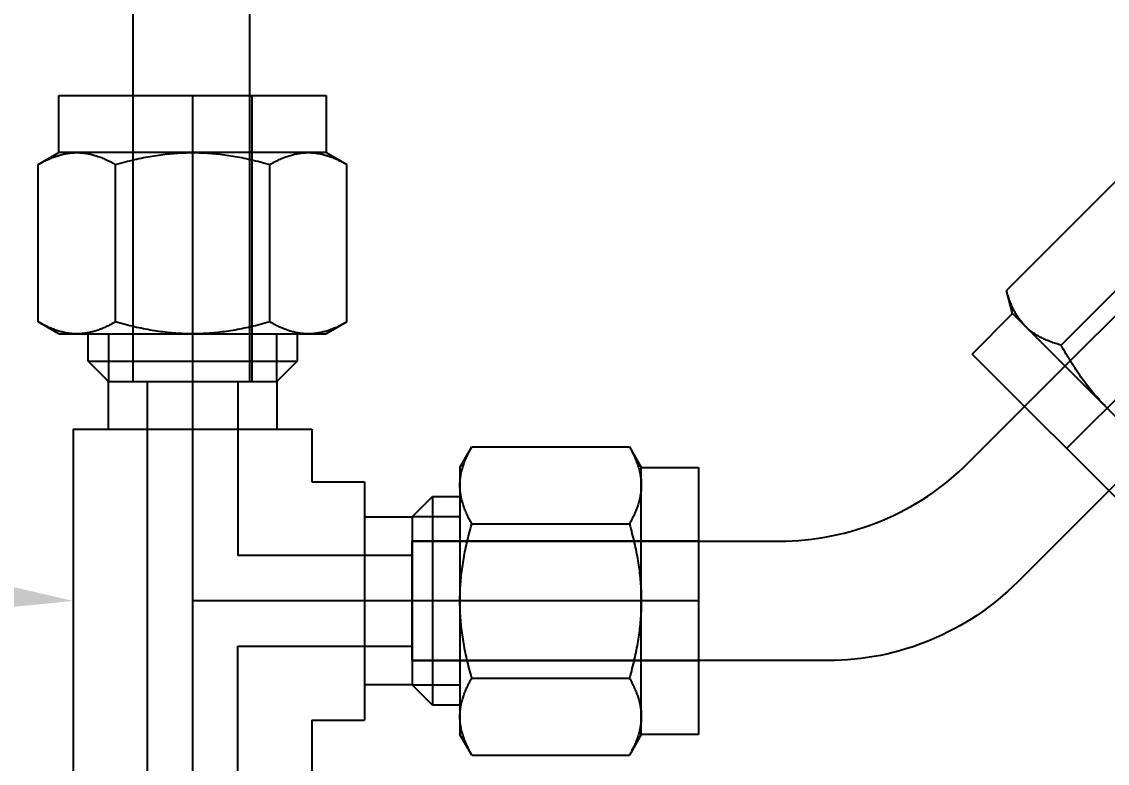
# Model space of a CAD drawing. Header units: inches. Extents: x 5.3 to 31.2, y 3.7 to 34.9.
# Drawn here: x 20.203 to 22.478, y 28.091 to 29.646 of the extents above; entities that cross this region are included whole.
import ezdxf
from ezdxf import colors
from ezdxf.entities.mleader import LeaderData, LeaderLine
from ezdxf.math import Vec2, Vec3

# ---------------------------------------------------------------- set-up
doc = ezdxf.new("R2010")
doc.units = ezdxf.units.IN
doc.header["$MEASUREMENT"] = 0
doc.linetypes.add('CENTER2', pattern=[28.575, 19.05, -3.175, 3.175, -3.175])
doc.linetypes.add('HIDDEN2', pattern=[4.7625, 3.175, -1.5875])
for name, color, linetype in [('.25 tubes', 170, 'Continuous'), ('NOTES', 1, 'Continuous'), ('Swagelok', 7, 'Continuous'), ('TRDETAIL2', 7, 'Continuous'), ('TRDETAIL3', 7, 'Continuous'), ('TRMODEL1', 7, 'Continuous'), ('TRMODEL3', 7, 'Continuous')]:
    doc.layers.add(name, color=color, linetype=linetype)

# ---------------------------------------------------------------- blocks, each defined once
blk = doc.blocks.new('SS-400-3')
at = {"layer": 'TRDETAIL2', "color": 6, "linetype": 'HIDDEN2'}
for p, q in [((-1.06, 0.125), (-0.46, 0.125)), ((-0.46, 0.125), (-0.46, -0.125)), ((-0.46, 0.095), (0.46, 0.095)), ((-0.46, -0.095), (-0.095, -0.095)), ((-0.095, -0.46), (-0.095, -0.095)), ((0.095, -0.095), (0.095, -0.46)), ((0.46, -0.095), (0.095, -0.095)), ((-0.46, -0.125), (-1.06, -0.125)), ((-0.125, -1.06), (-0.125, -0.46)), ((-0.125, -0.46), (0.125, -0.46)), ((0.125, -0.46), (0.125, -1.06))]:
    blk.add_line(p, q, dxfattribs=at)
at = {"layer": 'TRDETAIL3', "color": 4, "linetype": 'CENTER2'}
for p, q in [((-1.06, 0), (1.06, 0)), ((0, -1.06), (0, 0))]:
    blk.add_line(p, q, dxfattribs=at)
at = {"layer": 'TRMODEL1', "color": 7, "linetype": 'Continuous'}
for p, q in [((-0.915, 0.3233), (-0.94, 0.28)), ((-0.9164, 0.3208), (-0.9179, 0.3182)), ((-0.915, 0.3233), (-0.9164, 0.3208)), ((-0.585, 0.3233), (-0.915, 0.3233)), ((-0.5836, 0.3208), (-0.585, 0.3233)), ((-0.56, 0.28), (-0.585, 0.3233)), ((-0.5821, 0.3182), (-0.5836, 0.3208)), ((-0.9284, 0.2964), (-0.9294, 0.2941)), ((-0.9274, 0.2987), (-0.9284, 0.2964)), ((-0.9264, 0.3011), (-0.9274, 0.2987)), ((-0.9253, 0.3035), (-0.9264, 0.3011)), ((-0.9242, 0.3059), (-0.9253, 0.3035)), ((-0.923, 0.3083), (-0.9242, 0.3059)), ((-0.9218, 0.3108), (-0.923, 0.3083)), ((-0.9205, 0.3132), (-0.9218, 0.3108)), ((-0.9192, 0.3157), (-0.9205, 0.3132)), ((-0.9179, 0.3182), (-0.9192, 0.3157)), ((-0.5808, 0.3157), (-0.5821, 0.3182)), ((-0.5795, 0.3132), (-0.5808, 0.3157)), ((-0.5782, 0.3108), (-0.5795, 0.3132)), ((-0.577, 0.3083), (-0.5782, 0.3108)), ((-0.5758, 0.3059), (-0.577, 0.3083)), ((-0.5747, 0.3035), (-0.5758, 0.3059)), ((-0.5736, 0.3011), (-0.5747, 0.3035)), ((-0.5726, 0.2987), (-0.5736, 0.3011)), ((-0.5716, 0.2964), (-0.5726, 0.2987)), ((-0.5706, 0.2941), (-0.5716, 0.2964)), ((-1.06, 0.28), (-1.06, -0.28)), ((-0.94, 0.28), (-1.06, 0.28)), ((-0.94, 0.2425), (-0.94, 0.28)), ((-0.9361, 0.2735), (-0.9366, 0.2713)), ((-0.9355, 0.2758), (-0.9361, 0.2735)), ((-0.9349, 0.278), (-0.9355, 0.2758)), ((-0.9342, 0.2803), (-0.9349, 0.278)), ((-0.9335, 0.2826), (-0.9342, 0.2803)), ((-0.9328, 0.2848), (-0.9335, 0.2826)), ((-0.932, 0.2871), (-0.9328, 0.2848)), ((-0.9312, 0.2894), (-0.932, 0.2871)), ((-0.9303, 0.2917), (-0.9312, 0.2894)), ((-0.9294, 0.2941), (-0.9303, 0.2917)), ((-0.5697, 0.2917), (-0.5706, 0.2941)), ((-0.5688, 0.2894), (-0.5697, 0.2917)), ((-0.568, 0.2871), (-0.5688, 0.2894)), ((-0.5672, 0.2848), (-0.568, 0.2871)), ((-0.5665, 0.2826), (-0.5672, 0.2848)), ((-0.5658, 0.2803), (-0.5665, 0.2826)), ((-0.5651, 0.278), (-0.5658, 0.2803)), ((-0.5645, 0.2758), (-0.5651, 0.278)), ((-0.5639, 0.2735), (-0.5645, 0.2758)), ((-0.5634, 0.2713), (-0.5639, 0.2735)), ((-0.56, 0.28), (-0.56, 0.2425)), ((-0.9397, 0.2514), (-0.9398, 0.2491)), ((-0.9395, 0.2536), (-0.9397, 0.2514)), ((-0.9393, 0.2558), (-0.9395, 0.2536)), ((-0.939, 0.258), (-0.9393, 0.2558)), ((-0.9387, 0.2602), (-0.939, 0.258)), ((-0.9384, 0.2624), (-0.9387, 0.2602)), ((-0.938, 0.2646), (-0.9384, 0.2624)), ((-0.9376, 0.2669), (-0.938, 0.2646)), ((-0.9371, 0.2691), (-0.9376, 0.2669)), ((-0.9366, 0.2713), (-0.9371, 0.2691)), ((-0.5629, 0.2691), (-0.5634, 0.2713)), ((-0.5624, 0.2669), (-0.5629, 0.2691)), ((-0.562, 0.2646), (-0.5624, 0.2669)), ((-0.5616, 0.2624), (-0.562, 0.2646)), ((-0.5613, 0.2602), (-0.5616, 0.2624)), ((-0.561, 0.258), (-0.5613, 0.2602)), ((-0.5607, 0.2558), (-0.561, 0.258)), ((-0.5605, 0.2536), (-0.5607, 0.2558)), ((-0.5603, 0.2514), (-0.5605, 0.2536)), ((-0.5602, 0.2491), (-0.5603, 0.2514)), ((-0.9399, 0.2469), (-0.94, 0.2447)), ((-0.94, 0.2447), (-0.94, 0.2425)), ((-0.94, 0.2425), (-0.94, 0.2403)), ((-0.94, 0), (-0.94, 0.2425)), ((-0.94, 0.2403), (-0.9399, 0.238)), ((-0.9398, 0.2491), (-0.9399, 0.2469)), ((-0.9399, 0.238), (-0.9398, 0.2358)), ((-0.9398, 0.2358), (-0.9397, 0.2336)), ((-0.9397, 0.2336), (-0.9395, 0.2314)), ((-0.9395, 0.2314), (-0.9393, 0.2292)), ((-0.9393, 0.2292), (-0.939, 0.227)), ((-0.561, 0.227), (-0.5607, 0.2292)), ((-0.5607, 0.2292), (-0.5605, 0.2314)), ((-0.5605, 0.2314), (-0.5603, 0.2336)), ((-0.5603, 0.2336), (-0.5602, 0.2358)), ((-0.5601, 0.2469), (-0.5602, 0.2491)), ((-0.5602, 0.2358), (-0.5601, 0.238)), ((-0.56, 0.2447), (-0.5601, 0.2469)), ((-0.5601, 0.238), (-0.56, 0.2403)), ((-0.56, 0.2425), (-0.56, 0.2447)), ((-0.56, 0.2403), (-0.56, 0.2425)), ((-0.56, 0.2425), (-0.56, 0)), ((-0.36, 0.25), (0.36, 0.25)), ((-0.36, 0.25), (-0.36, -0.25)), ((-0.939, 0.227), (-0.9387, 0.2248)), ((-0.9387, 0.2248), (-0.9384, 0.2226)), ((-0.9384, 0.2226), (-0.938, 0.2203)), ((-0.938, 0.2203), (-0.9376, 0.2181)), ((-0.9376, 0.2181), (-0.9371, 0.2159)), ((-0.9371, 0.2159), (-0.9366, 0.2137)), ((-0.9366, 0.2137), (-0.9361, 0.2114)), ((-0.9361, 0.2114), (-0.9355, 0.2092)), ((-0.9355, 0.2092), (-0.9349, 0.2069)), ((-0.9349, 0.2069), (-0.9342, 0.2047)), ((-0.5658, 0.2047), (-0.5651, 0.2069)), ((-0.5651, 0.2069), (-0.5645, 0.2092)), ((-0.5645, 0.2092), (-0.5639, 0.2114)), ((-0.5639, 0.2114), (-0.5634, 0.2137)), ((-0.5634, 0.2137), (-0.5629, 0.2159)), ((-0.5629, 0.2159), (-0.5624, 0.2181)), ((-0.5624, 0.2181), (-0.562, 0.2203)), ((-0.562, 0.2203), (-0.5616, 0.2226)), ((-0.5616, 0.2226), (-0.5613, 0.2248)), ((-0.5613, 0.2248), (-0.561, 0.227)), ((-0.5025, 0.2188), (-0.56, 0.2188)), ((-0.5025, 0.2188), (-0.5025, -0.2188)), ((-0.46, 0.1762), (-0.5025, 0.2188)), ((-0.9342, 0.2047), (-0.9335, 0.2024)), ((-0.9335, 0.2024), (-0.9328, 0.2001)), ((-0.9328, 0.2001), (-0.932, 0.1979)), ((-0.932, 0.1979), (-0.9312, 0.1956)), ((-0.9312, 0.1956), (-0.9303, 0.1932)), ((-0.9303, 0.1932), (-0.9294, 0.1909)), ((-0.9294, 0.1909), (-0.9284, 0.1886)), ((-0.9284, 0.1886), (-0.9274, 0.1862)), ((-0.9274, 0.1862), (-0.9264, 0.1839)), ((-0.9264, 0.1839), (-0.9253, 0.1815)), ((-0.5747, 0.1815), (-0.5736, 0.1839)), ((-0.5736, 0.1839), (-0.5726, 0.1862)), ((-0.5726, 0.1862), (-0.5716, 0.1886)), ((-0.5716, 0.1886), (-0.5706, 0.1909)), ((-0.5706, 0.1909), (-0.5697, 0.1932)), ((-0.5697, 0.1932), (-0.5688, 0.1956)), ((-0.5688, 0.1956), (-0.568, 0.1979)), ((-0.568, 0.1979), (-0.5672, 0.2001)), ((-0.5672, 0.2001), (-0.5665, 0.2024)), ((-0.5665, 0.2024), (-0.5658, 0.2047)), ((-0.9253, 0.1815), (-0.9242, 0.1791)), ((-0.9242, 0.1791), (-0.923, 0.1766)), ((-0.923, 0.1766), (-0.9218, 0.1742)), ((-0.9218, 0.1742), (-0.9205, 0.1717)), ((-0.9205, 0.1717), (-0.9192, 0.1693)), ((-0.9192, 0.1693), (-0.9179, 0.1667)), ((-0.9179, 0.1667), (-0.9164, 0.1642)), ((-0.9164, 0.1642), (-0.915, 0.1617)), ((-0.915, 0.1617), (-0.9164, 0.1565)), ((-0.585, 0.1617), (-0.915, 0.1617)), ((-0.585, 0.1617), (-0.5836, 0.1642)), ((-0.5836, 0.1565), (-0.585, 0.1617)), ((-0.5836, 0.1642), (-0.5821, 0.1667)), ((-0.5821, 0.1667), (-0.5808, 0.1693)), ((-0.5808, 0.1693), (-0.5795, 0.1717)), ((-0.5795, 0.1717), (-0.5782, 0.1742)), ((-0.5782, 0.1742), (-0.577, 0.1766)), ((-0.577, 0.1766), (-0.5758, 0.1791)), ((-0.5758, 0.1791), (-0.5747, 0.1815)), ((-0.46, 0.1762), (-0.46, -0.1762)), ((-0.36, 0.1762), (-0.46, 0.1762)), ((-0.9218, 0.1366), (-0.923, 0.1317)), ((-0.9205, 0.1415), (-0.9218, 0.1366)), ((-0.9192, 0.1465), (-0.9205, 0.1415)), ((-0.9179, 0.1515), (-0.9192, 0.1465)), ((-0.9164, 0.1565), (-0.9179, 0.1515)), ((-0.5821, 0.1515), (-0.5836, 0.1565)), ((-0.5808, 0.1465), (-0.5821, 0.1515)), ((-0.5795, 0.1415), (-0.5808, 0.1465)), ((-0.5782, 0.1366), (-0.5795, 0.1415)), ((-0.577, 0.1317), (-0.5782, 0.1366)), ((-0.9264, 0.1173), (-0.9274, 0.1125)), ((-0.9253, 0.122), (-0.9264, 0.1173)), ((-0.9242, 0.1268), (-0.9253, 0.122)), ((-0.923, 0.1317), (-0.9242, 0.1268)), ((-0.5758, 0.1268), (-0.577, 0.1317)), ((-0.5747, 0.122), (-0.5758, 0.1268)), ((-0.5736, 0.1173), (-0.5747, 0.122)), ((-0.5726, 0.1125), (-0.5736, 0.1173)), ((-0.9312, 0.0939), (-0.932, 0.0893)), ((-0.9303, 0.0985), (-0.9312, 0.0939)), ((-0.9294, 0.1031), (-0.9303, 0.0985)), ((-0.9284, 0.1078), (-0.9294, 0.1031)), ((-0.9274, 0.1125), (-0.9284, 0.1078)), ((-0.5716, 0.1078), (-0.5726, 0.1125)), ((-0.5706, 0.1031), (-0.5716, 0.1078)), ((-0.5697, 0.0985), (-0.5706, 0.1031)), ((-0.5688, 0.0939), (-0.5697, 0.0985)), ((-0.568, 0.0893), (-0.5688, 0.0939)), ((-0.9349, 0.0711), (-0.9355, 0.0666)), ((-0.9342, 0.0756), (-0.9349, 0.0711)), ((-0.9335, 0.0801), (-0.9342, 0.0756)), ((-0.9328, 0.0847), (-0.9335, 0.0801)), ((-0.932, 0.0893), (-0.9328, 0.0847)), ((-0.5672, 0.0847), (-0.568, 0.0893)), ((-0.5665, 0.0801), (-0.5672, 0.0847)), ((-0.5658, 0.0756), (-0.5665, 0.0801)), ((-0.5651, 0.0711), (-0.5658, 0.0756)), ((-0.5645, 0.0666), (-0.5651, 0.0711)), ((-0.9376, 0.0487), (-0.938, 0.0443)), ((-0.9371, 0.0532), (-0.9376, 0.0487)), ((-0.9366, 0.0576), (-0.9371, 0.0532)), ((-0.9361, 0.0621), (-0.9366, 0.0576)), ((-0.9355, 0.0666), (-0.9361, 0.0621)), ((-0.5639, 0.0621), (-0.5645, 0.0666)), ((-0.5634, 0.0576), (-0.5639, 0.0621)), ((-0.5629, 0.0532), (-0.5634, 0.0576)), ((-0.5624, 0.0487), (-0.5629, 0.0532)), ((-0.562, 0.0443), (-0.5624, 0.0487)), ((-0.9393, 0.0266), (-0.9395, 0.0222)), ((-0.939, 0.031), (-0.9393, 0.0266)), ((-0.9387, 0.0354), (-0.939, 0.031)), ((-0.9384, 0.0399), (-0.9387, 0.0354)), ((-0.938, 0.0443), (-0.9384, 0.0399)), ((-0.5616, 0.0399), (-0.562, 0.0443)), ((-0.5613, 0.0354), (-0.5616, 0.0399)), ((-0.561, 0.031), (-0.5613, 0.0354)), ((-0.5607, 0.0266), (-0.561, 0.031)), ((-0.5605, 0.0222), (-0.5607, 0.0266)), ((-0.9399, 0.0089), (-0.94, 0.0044)), ((-0.94, 0.0044), (-0.94, 0)), ((-0.94, 0), (-0.94, -0.0044)), ((-0.9398, 0.0133), (-0.9399, 0.0089)), ((-0.9397, 0.0177), (-0.9398, 0.0133)), ((-0.9395, 0.0222), (-0.9397, 0.0177)), ((-0.5603, 0.0177), (-0.5605, 0.0222)), ((-0.5602, 0.0133), (-0.5603, 0.0177)), ((-0.5601, 0.0089), (-0.5602, 0.0133)), ((-0.56, 0.0044), (-0.5601, 0.0089)), ((-0.56, 0), (-0.56, 0.0044)), ((-0.56, 0), (-0.56, -0.2425)), ((-0.94, -0.2425), (-0.94, 0)), ((-0.94, -0.0044), (-0.9399, -0.0089)), ((-0.9399, -0.0089), (-0.9398, -0.0133)), ((-0.9398, -0.0133), (-0.9397, -0.0177)), ((-0.9397, -0.0177), (-0.9395, -0.0222)), ((-0.9395, -0.0222), (-0.9393, -0.0266)), ((-0.5607, -0.0266), (-0.5605, -0.0222)), ((-0.5605, -0.0222), (-0.5603, -0.0177)), ((-0.5603, -0.0177), (-0.5602, -0.0133)), ((-0.5602, -0.0133), (-0.5601, -0.0089)), ((-0.5601, -0.0089), (-0.56, -0.0044)), ((-0.56, -0.0044), (-0.56, 0)), ((-0.9393, -0.0266), (-0.939, -0.031)), ((-0.939, -0.031), (-0.9387, -0.0354)), ((-0.9387, -0.0354), (-0.9384, -0.0399)), ((-0.9384, -0.0399), (-0.938, -0.0443)), ((-0.938, -0.0443), (-0.9376, -0.0487)), ((-0.5624, -0.0487), (-0.562, -0.0443)), ((-0.562, -0.0443), (-0.5616, -0.0399)), ((-0.5616, -0.0399), (-0.5613, -0.0354)), ((-0.5613, -0.0354), (-0.561, -0.031)), ((-0.561, -0.031), (-0.5607, -0.0266)), ((-0.9376, -0.0487), (-0.9371, -0.0532)), ((-0.9371, -0.0532), (-0.9366, -0.0576)), ((-0.9366, -0.0576), (-0.9361, -0.0621)), ((-0.9361, -0.0621), (-0.9355, -0.0666)), ((-0.9355, -0.0666), (-0.9349, -0.0711)), ((-0.5651, -0.0711), (-0.5645, -0.0666)), ((-0.5645, -0.0666), (-0.5639, -0.0621)), ((-0.5639, -0.0621), (-0.5634, -0.0576)), ((-0.5634, -0.0576), (-0.5629, -0.0532)), ((-0.5629, -0.0532), (-0.5624, -0.0487)), ((-0.9349, -0.0711), (-0.9342, -0.0756)), ((-0.9342, -0.0756), (-0.9335, -0.0801)), ((-0.9335, -0.0801), (-0.9328, -0.0847)), ((-0.9328, -0.0847), (-0.932, -0.0893)), ((-0.932, -0.0893), (-0.9312, -0.0939)), ((-0.5688, -0.0939), (-0.568, -0.0893)), ((-0.568, -0.0893), (-0.5672, -0.0847)), ((-0.5672, -0.0847), (-0.5665, -0.0801)), ((-0.5665, -0.0801), (-0.5658, -0.0756)), ((-0.5658, -0.0756), (-0.5651, -0.0711)), ((-0.9312, -0.0939), (-0.9303, -0.0985)), ((-0.9303, -0.0985), (-0.9294, -0.1031)), ((-0.9294, -0.1031), (-0.9284, -0.1078)), ((-0.9284, -0.1078), (-0.9274, -0.1125)), ((-0.9274, -0.1125), (-0.9264, -0.1173)), ((-0.5736, -0.1173), (-0.5726, -0.1125)), ((-0.5726, -0.1125), (-0.5716, -0.1078)), ((-0.5716, -0.1078), (-0.5706, -0.1031)), ((-0.5706, -0.1031), (-0.5697, -0.0985)), ((-0.5697, -0.0985), (-0.5688, -0.0939)), ((-0.9264, -0.1173), (-0.9253, -0.122)), ((-0.9253, -0.122), (-0.9242, -0.1268)), ((-0.9242, -0.1268), (-0.923, -0.1317)), ((-0.923, -0.1317), (-0.9218, -0.1366)), ((-0.5782, -0.1366), (-0.577, -0.1317)), ((-0.577, -0.1317), (-0.5758, -0.1268)), ((-0.5758, -0.1268), (-0.5747, -0.122)), ((-0.5747, -0.122), (-0.5736, -0.1173)), ((-0.9218, -0.1366), (-0.9205, -0.1415)), ((-0.9205, -0.1415), (-0.9192, -0.1465)), ((-0.9192, -0.1465), (-0.9179, -0.1515)), ((-0.9179, -0.1515), (-0.9164, -0.1565)), ((-0.9164, -0.1565), (-0.915, -0.1617)), ((-0.585, -0.1617), (-0.5836, -0.1565)), ((-0.5836, -0.1565), (-0.5821, -0.1515)), ((-0.5821, -0.1515), (-0.5808, -0.1465)), ((-0.5808, -0.1465), (-0.5795, -0.1415)), ((-0.5795, -0.1415), (-0.5782, -0.1366)), ((-0.9253, -0.1815), (-0.9264, -0.1839)), ((-0.9242, -0.1791), (-0.9253, -0.1815)), ((-0.923, -0.1766), (-0.9242, -0.1791)), ((-0.9218, -0.1742), (-0.923, -0.1766)), ((-0.9205, -0.1717), (-0.9218, -0.1742)), ((-0.9192, -0.1693), (-0.9205, -0.1717)), ((-0.9179, -0.1667), (-0.9192, -0.1693)), ((-0.9164, -0.1642), (-0.9179, -0.1667)), ((-0.915, -0.1617), (-0.9164, -0.1642)), ((-0.585, -0.1617), (-0.915, -0.1617)), ((-0.5836, -0.1642), (-0.585, -0.1617)), ((-0.5821, -0.1667), (-0.5836, -0.1642)), ((-0.5808, -0.1693), (-0.5821, -0.1667)), ((-0.5795, -0.1717), (-0.5808, -0.1693)), ((-0.5782, -0.1742), (-0.5795, -0.1717)), ((-0.577, -0.1766), (-0.5782, -0.1742)), ((-0.5758, -0.1791), (-0.577, -0.1766)), ((-0.5747, -0.1815), (-0.5758, -0.1791)), ((-0.5736, -0.1839), (-0.5747, -0.1815)), ((-0.5025, -0.2188), (-0.46, -0.1762)), ((-0.46, -0.1762), (-0.36, -0.1762)), ((-0.9342, -0.2047), (-0.9349, -0.2069)), ((-0.9335, -0.2024), (-0.9342, -0.2047)), ((-0.9328, -0.2001), (-0.9335, -0.2024)), ((-0.932, -0.1979), (-0.9328, -0.2001)), ((-0.9312, -0.1956), (-0.932, -0.1979)), ((-0.9303, -0.1932), (-0.9312, -0.1956)), ((-0.9294, -0.1909), (-0.9303, -0.1932)), ((-0.9284, -0.1886), (-0.9294, -0.1909)), ((-0.9274, -0.1862), (-0.9284, -0.1886)), ((-0.9264, -0.1839), (-0.9274, -0.1862)), ((-0.5726, -0.1862), (-0.5736, -0.1839)), ((-0.5716, -0.1886), (-0.5726, -0.1862)), ((-0.5706, -0.1909), (-0.5716, -0.1886)), ((-0.5697, -0.1932), (-0.5706, -0.1909)), ((-0.5688, -0.1956), (-0.5697, -0.1932)), ((-0.568, -0.1979), (-0.5688, -0.1956)), ((-0.5672, -0.2001), (-0.568, -0.1979)), ((-0.5665, -0.2024), (-0.5672, -0.2001)), ((-0.5658, -0.2047), (-0.5665, -0.2024)), ((-0.5651, -0.2069), (-0.5658, -0.2047)), ((-0.939, -0.227), (-0.9393, -0.2292)), ((-0.9387, -0.2248), (-0.939, -0.227)), ((-0.9384, -0.2226), (-0.9387, -0.2248)), ((-0.938, -0.2203), (-0.9384, -0.2226)), ((-0.9376, -0.2181), (-0.938, -0.2203)), ((-0.9371, -0.2159), (-0.9376, -0.2181)), ((-0.9366, -0.2137), (-0.9371, -0.2159)), ((-0.9361, -0.2114), (-0.9366, -0.2137)), ((-0.9355, -0.2092), (-0.9361, -0.2114)), ((-0.9349, -0.2069), (-0.9355, -0.2092)), ((-0.5645, -0.2092), (-0.5651, -0.2069)), ((-0.5639, -0.2114), (-0.5645, -0.2092)), ((-0.5634, -0.2137), (-0.5639, -0.2114)), ((-0.5629, -0.2159), (-0.5634, -0.2137)), ((-0.5624, -0.2181), (-0.5629, -0.2159)), ((-0.562, -0.2203), (-0.5624, -0.2181)), ((-0.5616, -0.2226), (-0.562, -0.2203)), ((-0.5613, -0.2248), (-0.5616, -0.2226)), ((-0.561, -0.227), (-0.5613, -0.2248)), ((-0.5607, -0.2292), (-0.561, -0.227)), ((-0.56, -0.2188), (-0.5025, -0.2188)), ((-0.9399, -0.238), (-0.94, -0.2403)), ((-0.94, -0.2403), (-0.94, -0.2425)), ((-0.94, -0.2425), (-0.94, -0.2447)), ((-0.94, -0.28), (-0.94, -0.2425)), ((-0.94, -0.2447), (-0.9399, -0.2469)), ((-0.9398, -0.2358), (-0.9399, -0.238)), ((-0.9399, -0.2469), (-0.9398, -0.2491)), ((-0.9397, -0.2336), (-0.9398, -0.2358)), ((-0.9398, -0.2491), (-0.9397, -0.2514)), ((-0.9395, -0.2314), (-0.9397, -0.2336)), ((-0.9393, -0.2292), (-0.9395, -0.2314)), ((-0.5605, -0.2314), (-0.5607, -0.2292)), ((-0.5603, -0.2336), (-0.5605, -0.2314)), ((-0.5602, -0.2358), (-0.5603, -0.2336)), ((-0.5603, -0.2514), (-0.5602, -0.2491)), ((-0.5601, -0.238), (-0.5602, -0.2358)), ((-0.5602, -0.2491), (-0.5601, -0.2469)), ((-0.56, -0.2403), (-0.5601, -0.238)), ((-0.5601, -0.2469), (-0.56, -0.2447)), ((-0.56, -0.2425), (-0.56, -0.2403)), ((-0.56, -0.2447), (-0.56, -0.2425)), ((-0.56, -0.2425), (-0.56, -0.28)), ((-0.36, -0.25), (-0.25, -0.25)), ((-0.25, -0.25), (-0.25, -0.36)), ((0.25, -0.25), (0.25, -0.36)), ((0.25, -0.25), (0.36, -0.25)), ((-0.9397, -0.2514), (-0.9395, -0.2536)), ((-0.9395, -0.2536), (-0.9393, -0.2558)), ((-0.9393, -0.2558), (-0.939, -0.258)), ((-0.939, -0.258), (-0.9387, -0.2602)), ((-0.9387, -0.2602), (-0.9384, -0.2624)), ((-0.9384, -0.2624), (-0.938, -0.2646)), ((-0.938, -0.2646), (-0.9376, -0.2669)), ((-0.9376, -0.2669), (-0.9371, -0.2691)), ((-0.9371, -0.2691), (-0.9366, -0.2713)), ((-0.9366, -0.2713), (-0.9361, -0.2735)), ((-0.5639, -0.2735), (-0.5634, -0.2713)), ((-0.5634, -0.2713), (-0.5629, -0.2691)), ((-0.5629, -0.2691), (-0.5624, -0.2669)), ((-0.5624, -0.2669), (-0.562, -0.2646)), ((-0.562, -0.2646), (-0.5616, -0.2624)), ((-0.5616, -0.2624), (-0.5613, -0.2602)), ((-0.5613, -0.2602), (-0.561, -0.258)), ((-0.561, -0.258), (-0.5607, -0.2558)), ((-0.5607, -0.2558), (-0.5605, -0.2536)), ((-0.5605, -0.2536), (-0.5603, -0.2514)), ((-1.06, -0.28), (-0.94, -0.28)), ((-0.94, -0.28), (-0.915, -0.3233)), ((-0.9361, -0.2735), (-0.9355, -0.2758)), ((-0.9355, -0.2758), (-0.9349, -0.278)), ((-0.9349, -0.278), (-0.9342, -0.2803)), ((-0.9342, -0.2803), (-0.9335, -0.2826)), ((-0.9335, -0.2826), (-0.9328, -0.2848)), ((-0.9328, -0.2848), (-0.932, -0.2871)), ((-0.932, -0.2871), (-0.9312, -0.2894)), ((-0.9312, -0.2894), (-0.9303, -0.2917)), ((-0.9303, -0.2917), (-0.9294, -0.2941)), ((-0.9294, -0.2941), (-0.9284, -0.2964)), ((-0.585, -0.3233), (-0.56, -0.28)), ((-0.5716, -0.2964), (-0.5706, -0.2941)), ((-0.5706, -0.2941), (-0.5697, -0.2917)), ((-0.5697, -0.2917), (-0.5688, -0.2894)), ((-0.5688, -0.2894), (-0.568, -0.2871)), ((-0.568, -0.2871), (-0.5672, -0.2848)), ((-0.5672, -0.2848), (-0.5665, -0.2826)), ((-0.5665, -0.2826), (-0.5658, -0.2803)), ((-0.5658, -0.2803), (-0.5651, -0.278)), ((-0.5651, -0.278), (-0.5645, -0.2758)), ((-0.5645, -0.2758), (-0.5639, -0.2735)), ((-0.9284, -0.2964), (-0.9274, -0.2987)), ((-0.9274, -0.2987), (-0.9264, -0.3011)), ((-0.9264, -0.3011), (-0.9253, -0.3035)), ((-0.9253, -0.3035), (-0.9242, -0.3059)), ((-0.9242, -0.3059), (-0.923, -0.3083)), ((-0.923, -0.3083), (-0.9218, -0.3108)), ((-0.9218, -0.3108), (-0.9205, -0.3132)), ((-0.9205, -0.3132), (-0.9192, -0.3157)), ((-0.9192, -0.3157), (-0.9179, -0.3182)), ((-0.9179, -0.3182), (-0.9164, -0.3208)), ((-0.5836, -0.3208), (-0.5821, -0.3182)), ((-0.5821, -0.3182), (-0.5808, -0.3157)), ((-0.5808, -0.3157), (-0.5795, -0.3132)), ((-0.5795, -0.3132), (-0.5782, -0.3108)), ((-0.5782, -0.3108), (-0.577, -0.3083)), ((-0.577, -0.3083), (-0.5758, -0.3059)), ((-0.5758, -0.3059), (-0.5747, -0.3035)), ((-0.5747, -0.3035), (-0.5736, -0.3011)), ((-0.5736, -0.3011), (-0.5726, -0.2987)), ((-0.5726, -0.2987), (-0.5716, -0.2964)), ((-0.9164, -0.3208), (-0.915, -0.3233)), ((-0.585, -0.3233), (-0.915, -0.3233)), ((-0.585, -0.3233), (-0.5836, -0.3208)), ((-0.25, -0.36), (0.25, -0.36)), ((-0.1762, -0.36), (-0.1762, -0.46)), ((0.1762, -0.46), (0.1762, -0.36)), ((-0.1762, -0.46), (-0.2188, -0.5025)), ((-0.1762, -0.46), (0.1762, -0.46)), ((0.2188, -0.5025), (0.1762, -0.46)), ((-0.2188, -0.5025), (0.2188, -0.5025)), ((-0.2188, -0.5025), (-0.2188, -0.56)), ((0.2188, -0.56), (0.2188, -0.5025)), ((-0.28, -0.56), (-0.3233, -0.585)), ((-0.2871, -0.568), (-0.2894, -0.5688)), ((-0.2848, -0.5672), (-0.2871, -0.568)), ((-0.2826, -0.5665), (-0.2848, -0.5672)), ((-0.2803, -0.5658), (-0.2826, -0.5665)), ((-0.278, -0.5651), (-0.2803, -0.5658)), ((-0.28, -0.56), (-0.2425, -0.56)), ((-0.2758, -0.5645), (-0.278, -0.5651)), ((-0.2735, -0.5639), (-0.2758, -0.5645)), ((-0.2713, -0.5634), (-0.2735, -0.5639)), ((-0.2691, -0.5629), (-0.2713, -0.5634)), ((-0.2669, -0.5624), (-0.2691, -0.5629)), ((-0.2646, -0.562), (-0.2669, -0.5624)), ((-0.2624, -0.5616), (-0.2646, -0.562)), ((-0.2602, -0.5613), (-0.2624, -0.5616)), ((-0.258, -0.561), (-0.2602, -0.5613)), ((-0.2558, -0.5607), (-0.258, -0.561)), ((-0.2536, -0.5605), (-0.2558, -0.5607)), ((-0.2514, -0.5603), (-0.2536, -0.5605)), ((-0.2491, -0.5602), (-0.2514, -0.5603)), ((-0.2469, -0.5601), (-0.2491, -0.5602)), ((-0.2447, -0.56), (-0.2469, -0.5601)), ((-0.2425, -0.56), (-0.2447, -0.56)), ((-0.2403, -0.56), (-0.2425, -0.56)), ((-0.2425, -0.56), (0, -0.56)), ((-0.238, -0.5601), (-0.2403, -0.56)), ((-0.2358, -0.5602), (-0.238, -0.5601)), ((-0.2336, -0.5603), (-0.2358, -0.5602)), ((-0.2314, -0.5605), (-0.2336, -0.5603)), ((-0.2292, -0.5607), (-0.2314, -0.5605)), ((-0.227, -0.561), (-0.2292, -0.5607)), ((-0.2248, -0.5613), (-0.227, -0.561)), ((-0.2226, -0.5616), (-0.2248, -0.5613)), ((-0.2203, -0.562), (-0.2226, -0.5616)), ((-0.2181, -0.5624), (-0.2203, -0.562)), ((-0.2159, -0.5629), (-0.2181, -0.5624)), ((-0.2137, -0.5634), (-0.2159, -0.5629)), ((-0.2114, -0.5639), (-0.2137, -0.5634)), ((-0.2092, -0.5645), (-0.2114, -0.5639)), ((-0.2069, -0.5651), (-0.2092, -0.5645)), ((-0.2047, -0.5658), (-0.2069, -0.5651)), ((-0.2024, -0.5665), (-0.2047, -0.5658)), ((-0.2001, -0.5672), (-0.2024, -0.5665)), ((-0.1979, -0.568), (-0.2001, -0.5672)), ((-0.1956, -0.5688), (-0.1979, -0.568)), ((-0.0893, -0.568), (-0.0939, -0.5688)), ((-0.0847, -0.5672), (-0.0893, -0.568)), ((-0.0801, -0.5665), (-0.0847, -0.5672)), ((-0.0756, -0.5658), (-0.0801, -0.5665)), ((-0.0711, -0.5651), (-0.0756, -0.5658)), ((-0.0666, -0.5645), (-0.0711, -0.5651)), ((-0.0621, -0.5639), (-0.0666, -0.5645)), ((-0.0576, -0.5634), (-0.0621, -0.5639)), ((-0.0532, -0.5629), (-0.0576, -0.5634)), ((-0.0487, -0.5624), (-0.0532, -0.5629)), ((-0.0443, -0.562), (-0.0487, -0.5624)), ((-0.0399, -0.5616), (-0.0443, -0.562)), ((-0.0354, -0.5613), (-0.0399, -0.5616)), ((-0.031, -0.561), (-0.0354, -0.5613)), ((-0.0266, -0.5607), (-0.031, -0.561)), ((-0.0222, -0.5605), (-0.0266, -0.5607)), ((-0.0177, -0.5603), (-0.0222, -0.5605)), ((-0.0133, -0.5602), (-0.0177, -0.5603)), ((-0.0089, -0.5601), (-0.0133, -0.5602)), ((-0.0044, -0.56), (-0.0089, -0.5601)), ((0, -0.56), (-0.0044, -0.56)), ((0, -0.56), (0.2425, -0.56)), ((0.0044, -0.56), (0, -0.56)), ((0.0089, -0.5601), (0.0044, -0.56)), ((0.0133, -0.5602), (0.0089, -0.5601)), ((0.0177, -0.5603), (0.0133, -0.5602)), ((0.0222, -0.5605), (0.0177, -0.5603)), ((0.0266, -0.5607), (0.0222, -0.5605)), ((0.031, -0.561), (0.0266, -0.5607)), ((0.0354, -0.5613), (0.031, -0.561)), ((0.0399, -0.5616), (0.0354, -0.5613)), ((0.0443, -0.562), (0.0399, -0.5616)), ((0.0487, -0.5624), (0.0443, -0.562)), ((0.0532, -0.5629), (0.0487, -0.5624)), ((0.0576, -0.5634), (0.0532, -0.5629)), ((0.0621, -0.5639), (0.0576, -0.5634)), ((0.0666, -0.5645), (0.0621, -0.5639)), ((0.0711, -0.5651), (0.0666, -0.5645)), ((0.0756, -0.5658), (0.0711, -0.5651)), ((0.0801, -0.5665), (0.0756, -0.5658)), ((0.0847, -0.5672), (0.0801, -0.5665)), ((0.0893, -0.568), (0.0847, -0.5672)), ((0.0939, -0.5688), (0.0893, -0.568)), ((0.1979, -0.568), (0.1956, -0.5688)), ((0.2001, -0.5672), (0.1979, -0.568)), ((0.2024, -0.5665), (0.2001, -0.5672)), ((0.2047, -0.5658), (0.2024, -0.5665)), ((0.2069, -0.5651), (0.2047, -0.5658)), ((0.2092, -0.5645), (0.2069, -0.5651)), ((0.2114, -0.5639), (0.2092, -0.5645)), ((0.2137, -0.5634), (0.2114, -0.5639)), ((0.2159, -0.5629), (0.2137, -0.5634)), ((0.2181, -0.5624), (0.2159, -0.5629)), ((0.2203, -0.562), (0.2181, -0.5624)), ((0.2226, -0.5616), (0.2203, -0.562)), ((0.2248, -0.5613), (0.2226, -0.5616)), ((0.227, -0.561), (0.2248, -0.5613)), ((0.2292, -0.5607), (0.227, -0.561)), ((0.2314, -0.5605), (0.2292, -0.5607)), ((0.2336, -0.5603), (0.2314, -0.5605)), ((0.2358, -0.5602), (0.2336, -0.5603)), ((0.238, -0.5601), (0.2358, -0.5602)), ((0.2403, -0.56), (0.238, -0.5601)), ((0.2425, -0.56), (0.2403, -0.56)), ((0.2447, -0.56), (0.2425, -0.56)), ((0.2425, -0.56), (0.28, -0.56)), ((0.2469, -0.5601), (0.2447, -0.56)), ((0.2491, -0.5602), (0.2469, -0.5601)), ((0.2514, -0.5603), (0.2491, -0.5602)), ((0.2536, -0.5605), (0.2514, -0.5603)), ((0.2558, -0.5607), (0.2536, -0.5605)), ((0.258, -0.561), (0.2558, -0.5607)), ((0.2602, -0.5613), (0.258, -0.561)), ((0.2624, -0.5616), (0.2602, -0.5613)), ((0.2646, -0.562), (0.2624, -0.5616)), ((0.2669, -0.5624), (0.2646, -0.562)), ((0.2691, -0.5629), (0.2669, -0.5624)), ((0.2713, -0.5634), (0.2691, -0.5629)), ((0.2735, -0.5639), (0.2713, -0.5634)), ((0.2758, -0.5645), (0.2735, -0.5639)), ((0.278, -0.5651), (0.2758, -0.5645)), ((0.2803, -0.5658), (0.278, -0.5651)), ((0.3233, -0.585), (0.28, -0.56)), ((0.2826, -0.5665), (0.2803, -0.5658)), ((0.2848, -0.5672), (0.2826, -0.5665)), ((0.2871, -0.568), (0.2848, -0.5672)), ((0.2894, -0.5688), (0.2871, -0.568)), ((-0.3208, -0.5836), (-0.3233, -0.585)), ((-0.3233, -0.585), (-0.3233, -0.915)), ((-0.3182, -0.5821), (-0.3208, -0.5836)), ((-0.3157, -0.5808), (-0.3182, -0.5821)), ((-0.3132, -0.5795), (-0.3157, -0.5808)), ((-0.3108, -0.5782), (-0.3132, -0.5795)), ((-0.3083, -0.577), (-0.3108, -0.5782)), ((-0.3059, -0.5758), (-0.3083, -0.577)), ((-0.3035, -0.5747), (-0.3059, -0.5758)), ((-0.3011, -0.5736), (-0.3035, -0.5747)), ((-0.2987, -0.5726), (-0.3011, -0.5736)), ((-0.2964, -0.5716), (-0.2987, -0.5726)), ((-0.2941, -0.5706), (-0.2964, -0.5716)), ((-0.2917, -0.5697), (-0.2941, -0.5706)), ((-0.2894, -0.5688), (-0.2917, -0.5697)), ((-0.1932, -0.5697), (-0.1956, -0.5688)), ((-0.1909, -0.5706), (-0.1932, -0.5697)), ((-0.1886, -0.5716), (-0.1909, -0.5706)), ((-0.1862, -0.5726), (-0.1886, -0.5716)), ((-0.1839, -0.5736), (-0.1862, -0.5726)), ((-0.1815, -0.5747), (-0.1839, -0.5736)), ((-0.1791, -0.5758), (-0.1815, -0.5747)), ((-0.1766, -0.577), (-0.1791, -0.5758)), ((-0.1742, -0.5782), (-0.1766, -0.577)), ((-0.1717, -0.5795), (-0.1742, -0.5782)), ((-0.1693, -0.5808), (-0.1717, -0.5795)), ((-0.1667, -0.5821), (-0.1693, -0.5808)), ((-0.1642, -0.5836), (-0.1667, -0.5821)), ((-0.1617, -0.585), (-0.1642, -0.5836)), ((-0.1565, -0.5836), (-0.1617, -0.585)), ((-0.1617, -0.585), (-0.1617, -0.915)), ((-0.1515, -0.5821), (-0.1565, -0.5836)), ((-0.1465, -0.5808), (-0.1515, -0.5821)), ((-0.1415, -0.5795), (-0.1465, -0.5808)), ((-0.1366, -0.5782), (-0.1415, -0.5795)), ((-0.1317, -0.577), (-0.1366, -0.5782)), ((-0.1268, -0.5758), (-0.1317, -0.577)), ((-0.122, -0.5747), (-0.1268, -0.5758)), ((-0.1173, -0.5736), (-0.122, -0.5747)), ((-0.1125, -0.5726), (-0.1173, -0.5736)), ((-0.1078, -0.5716), (-0.1125, -0.5726)), ((-0.1031, -0.5706), (-0.1078, -0.5716)), ((-0.0985, -0.5697), (-0.1031, -0.5706)), ((-0.0939, -0.5688), (-0.0985, -0.5697)), ((0.0985, -0.5697), (0.0939, -0.5688)), ((0.1031, -0.5706), (0.0985, -0.5697)), ((0.1078, -0.5716), (0.1031, -0.5706)), ((0.1125, -0.5726), (0.1078, -0.5716)), ((0.1173, -0.5736), (0.1125, -0.5726)), ((0.122, -0.5747), (0.1173, -0.5736)), ((0.1268, -0.5758), (0.122, -0.5747)), ((0.1317, -0.577), (0.1268, -0.5758)), ((0.1366, -0.5782), (0.1317, -0.577)), ((0.1415, -0.5795), (0.1366, -0.5782)), ((0.1465, -0.5808), (0.1415, -0.5795)), ((0.1515, -0.5821), (0.1465, -0.5808)), ((0.1565, -0.5836), (0.1515, -0.5821)), ((0.1617, -0.585), (0.1565, -0.5836)), ((0.1642, -0.5836), (0.1617, -0.585)), ((0.1617, -0.585), (0.1617, -0.915)), ((0.1667, -0.5821), (0.1642, -0.5836)), ((0.1693, -0.5808), (0.1667, -0.5821)), ((0.1717, -0.5795), (0.1693, -0.5808)), ((0.1742, -0.5782), (0.1717, -0.5795)), ((0.1766, -0.577), (0.1742, -0.5782)), ((0.1791, -0.5758), (0.1766, -0.577)), ((0.1815, -0.5747), (0.1791, -0.5758)), ((0.1839, -0.5736), (0.1815, -0.5747)), ((0.1862, -0.5726), (0.1839, -0.5736)), ((0.1886, -0.5716), (0.1862, -0.5726)), ((0.1909, -0.5706), (0.1886, -0.5716)), ((0.1932, -0.5697), (0.1909, -0.5706)), ((0.1956, -0.5688), (0.1932, -0.5697)), ((0.2917, -0.5697), (0.2894, -0.5688)), ((0.2941, -0.5706), (0.2917, -0.5697)), ((0.2964, -0.5716), (0.2941, -0.5706)), ((0.2987, -0.5726), (0.2964, -0.5716)), ((0.3011, -0.5736), (0.2987, -0.5726)), ((0.3035, -0.5747), (0.3011, -0.5736)), ((0.3059, -0.5758), (0.3035, -0.5747)), ((0.3083, -0.577), (0.3059, -0.5758)), ((0.3108, -0.5782), (0.3083, -0.577)), ((0.3132, -0.5795), (0.3108, -0.5782)), ((0.3157, -0.5808), (0.3132, -0.5795)), ((0.3182, -0.5821), (0.3157, -0.5808)), ((0.3208, -0.5836), (0.3182, -0.5821)), ((0.3233, -0.585), (0.3208, -0.5836)), ((0.3233, -0.585), (0.3233, -0.915)), ((-0.3233, -0.915), (-0.3208, -0.9164)), ((-0.3233, -0.915), (-0.28, -0.94)), ((-0.3208, -0.9164), (-0.3182, -0.9179)), ((-0.3182, -0.9179), (-0.3157, -0.9192)), ((-0.3157, -0.9192), (-0.3132, -0.9205)), ((-0.3132, -0.9205), (-0.3108, -0.9218)), ((-0.3108, -0.9218), (-0.3083, -0.923)), ((-0.3083, -0.923), (-0.3059, -0.9242)), ((-0.3059, -0.9242), (-0.3035, -0.9253)), ((-0.3035, -0.9253), (-0.3011, -0.9264)), ((-0.3011, -0.9264), (-0.2987, -0.9274)), ((-0.2987, -0.9274), (-0.2964, -0.9284)), ((-0.2964, -0.9284), (-0.2941, -0.9294)), ((-0.2941, -0.9294), (-0.2917, -0.9303)), ((-0.2917, -0.9303), (-0.2894, -0.9312)), ((-0.2894, -0.9312), (-0.2871, -0.932)), ((-0.2871, -0.932), (-0.2848, -0.9328)), ((-0.2001, -0.9328), (-0.1979, -0.932)), ((-0.1979, -0.932), (-0.1956, -0.9312)), ((-0.1956, -0.9312), (-0.1932, -0.9303)), ((-0.1932, -0.9303), (-0.1909, -0.9294)), ((-0.1909, -0.9294), (-0.1886, -0.9284)), ((-0.1886, -0.9284), (-0.1862, -0.9274)), ((-0.1862, -0.9274), (-0.1839, -0.9264)), ((-0.1839, -0.9264), (-0.1815, -0.9253)), ((-0.1815, -0.9253), (-0.1791, -0.9242)), ((-0.1791, -0.9242), (-0.1766, -0.923)), ((-0.1766, -0.923), (-0.1742, -0.9218)), ((-0.1742, -0.9218), (-0.1717, -0.9205)), ((-0.1717, -0.9205), (-0.1693, -0.9192)), ((-0.1693, -0.9192), (-0.1667, -0.9179)), ((-0.1667, -0.9179), (-0.1642, -0.9164)), ((-0.1642, -0.9164), (-0.1617, -0.915)), ((-0.1617, -0.915), (-0.1565, -0.9164)), ((-0.1565, -0.9164), (-0.1515, -0.9179)), ((-0.1515, -0.9179), (-0.1465, -0.9192)), ((-0.1465, -0.9192), (-0.1415, -0.9205)), ((-0.1415, -0.9205), (-0.1366, -0.9218)), ((-0.1366, -0.9218), (-0.1317, -0.923)), ((-0.1317, -0.923), (-0.1268, -0.9242)), ((-0.1268, -0.9242), (-0.122, -0.9253)), ((-0.122, -0.9253), (-0.1173, -0.9264)), ((-0.1173, -0.9264), (-0.1125, -0.9274)), ((-0.1125, -0.9274), (-0.1078, -0.9284)), ((-0.1078, -0.9284), (-0.1031, -0.9294)), ((-0.1031, -0.9294), (-0.0985, -0.9303)), ((-0.0985, -0.9303), (-0.0939, -0.9312)), ((-0.0939, -0.9312), (-0.0893, -0.932)), ((-0.0893, -0.932), (-0.0847, -0.9328)), ((0.0847, -0.9328), (0.0893, -0.932)), ((0.0893, -0.932), (0.0939, -0.9312)), ((0.0939, -0.9312), (0.0985, -0.9303)), ((0.0985, -0.9303), (0.1031, -0.9294)), ((0.1031, -0.9294), (0.1078, -0.9284)), ((0.1078, -0.9284), (0.1125, -0.9274)), ((0.1125, -0.9274), (0.1173, -0.9264)), ((0.1173, -0.9264), (0.122, -0.9253)), ((0.122, -0.9253), (0.1268, -0.9242)), ((0.1268, -0.9242), (0.1317, -0.923)), ((0.1317, -0.923), (0.1366, -0.9218)), ((0.1366, -0.9218), (0.1415, -0.9205)), ((0.1415, -0.9205), (0.1465, -0.9192)), ((0.1465, -0.9192), (0.1515, -0.9179)), ((0.1515, -0.9179), (0.1565, -0.9164)), ((0.1565, -0.9164), (0.1617, -0.915)), ((0.1617, -0.915), (0.1642, -0.9164)), ((0.1642, -0.9164), (0.1667, -0.9179)), ((0.1667, -0.9179), (0.1693, -0.9192)), ((0.1693, -0.9192), (0.1717, -0.9205)), ((0.1717, -0.9205), (0.1742, -0.9218)), ((0.1742, -0.9218), (0.1766, -0.923)), ((0.1766, -0.923), (0.1791, -0.9242)), ((0.1791, -0.9242), (0.1815, -0.9253)), ((0.1815, -0.9253), (0.1839, -0.9264)), ((0.1839, -0.9264), (0.1862, -0.9274)), ((0.1862, -0.9274), (0.1886, -0.9284)), ((0.1886, -0.9284), (0.1909, -0.9294)), ((0.1909, -0.9294), (0.1932, -0.9303)), ((0.1932, -0.9303), (0.1956, -0.9312)), ((0.1956, -0.9312), (0.1979, -0.932)), ((0.1979, -0.932), (0.2001, -0.9328)), ((0.28, -0.94), (0.3233, -0.915)), ((0.2848, -0.9328), (0.2871, -0.932)), ((0.2871, -0.932), (0.2894, -0.9312)), ((0.2894, -0.9312), (0.2917, -0.9303)), ((0.2917, -0.9303), (0.2941, -0.9294)), ((0.2941, -0.9294), (0.2964, -0.9284)), ((0.2964, -0.9284), (0.2987, -0.9274)), ((0.2987, -0.9274), (0.3011, -0.9264)), ((0.3011, -0.9264), (0.3035, -0.9253)), ((0.3035, -0.9253), (0.3059, -0.9242)), ((0.3059, -0.9242), (0.3083, -0.923)), ((0.3083, -0.923), (0.3108, -0.9218)), ((0.3108, -0.9218), (0.3132, -0.9205)), ((0.3132, -0.9205), (0.3157, -0.9192)), ((0.3157, -0.9192), (0.3182, -0.9179)), ((0.3182, -0.9179), (0.3208, -0.9164)), ((0.3208, -0.9164), (0.3233, -0.915)), ((-0.2848, -0.9328), (-0.2826, -0.9335)), ((-0.2826, -0.9335), (-0.2803, -0.9342)), ((-0.2803, -0.9342), (-0.278, -0.9349)), ((-0.2425, -0.94), (-0.28, -0.94)), ((-0.28, -0.94), (-0.28, -1.06)), ((-0.278, -0.9349), (-0.2758, -0.9355)), ((-0.2758, -0.9355), (-0.2735, -0.9361)), ((-0.2735, -0.9361), (-0.2713, -0.9366)), ((-0.2713, -0.9366), (-0.2691, -0.9371)), ((-0.2691, -0.9371), (-0.2669, -0.9376)), ((-0.2669, -0.9376), (-0.2646, -0.938)), ((-0.2646, -0.938), (-0.2624, -0.9384)), ((-0.2624, -0.9384), (-0.2602, -0.9387)), ((-0.2602, -0.9387), (-0.258, -0.939)), ((-0.258, -0.939), (-0.2558, -0.9393)), ((-0.2558, -0.9393), (-0.2536, -0.9395)), ((-0.2536, -0.9395), (-0.2514, -0.9397)), ((-0.2514, -0.9397), (-0.2491, -0.9398)), ((-0.2491, -0.9398), (-0.2469, -0.9399)), ((-0.2469, -0.9399), (-0.2447, -0.94)), ((-0.2447, -0.94), (-0.2425, -0.94)), ((-0.2425, -0.94), (-0.2403, -0.94)), ((0, -0.94), (-0.2425, -0.94)), ((-0.2403, -0.94), (-0.238, -0.9399)), ((-0.238, -0.9399), (-0.2358, -0.9398)), ((-0.2358, -0.9398), (-0.2336, -0.9397)), ((-0.2336, -0.9397), (-0.2314, -0.9395)), ((-0.2314, -0.9395), (-0.2292, -0.9393)), ((-0.2292, -0.9393), (-0.227, -0.939)), ((-0.227, -0.939), (-0.2248, -0.9387)), ((-0.2248, -0.9387), (-0.2226, -0.9384)), ((-0.2226, -0.9384), (-0.2203, -0.938)), ((-0.2203, -0.938), (-0.2181, -0.9376)), ((-0.2181, -0.9376), (-0.2159, -0.9371)), ((-0.2159, -0.9371), (-0.2137, -0.9366)), ((-0.2137, -0.9366), (-0.2114, -0.9361)), ((-0.2114, -0.9361), (-0.2092, -0.9355)), ((-0.2092, -0.9355), (-0.2069, -0.9349)), ((-0.2069, -0.9349), (-0.2047, -0.9342)), ((-0.2047, -0.9342), (-0.2024, -0.9335)), ((-0.2024, -0.9335), (-0.2001, -0.9328)), ((-0.0847, -0.9328), (-0.0801, -0.9335)), ((-0.0801, -0.9335), (-0.0756, -0.9342)), ((-0.0756, -0.9342), (-0.0711, -0.9349)), ((-0.0711, -0.9349), (-0.0666, -0.9355)), ((-0.0666, -0.9355), (-0.0621, -0.9361)), ((-0.0621, -0.9361), (-0.0576, -0.9366)), ((-0.0576, -0.9366), (-0.0532, -0.9371)), ((-0.0532, -0.9371), (-0.0487, -0.9376)), ((-0.0487, -0.9376), (-0.0443, -0.938)), ((-0.0443, -0.938), (-0.0399, -0.9384)), ((-0.0399, -0.9384), (-0.0354, -0.9387)), ((-0.0354, -0.9387), (-0.031, -0.939)), ((-0.031, -0.939), (-0.0266, -0.9393)), ((-0.0266, -0.9393), (-0.0222, -0.9395)), ((-0.0222, -0.9395), (-0.0177, -0.9397)), ((-0.0177, -0.9397), (-0.0133, -0.9398)), ((-0.0133, -0.9398), (-0.0089, -0.9399)), ((-0.0089, -0.9399), (-0.0044, -0.94)), ((-0.0044, -0.94), (0, -0.94)), ((0, -0.94), (0.0044, -0.94)), ((0.2425, -0.94), (0, -0.94)), ((0.0044, -0.94), (0.0089, -0.9399)), ((0.0089, -0.9399), (0.0133, -0.9398)), ((0.0133, -0.9398), (0.0177, -0.9397)), ((0.0177, -0.9397), (0.0222, -0.9395)), ((0.0222, -0.9395), (0.0266, -0.9393)), ((0.0266, -0.9393), (0.031, -0.939)), ((0.031, -0.939), (0.0354, -0.9387)), ((0.0354, -0.9387), (0.0399, -0.9384)), ((0.0399, -0.9384), (0.0443, -0.938)), ((0.0443, -0.938), (0.0487, -0.9376)), ((0.0487, -0.9376), (0.0532, -0.9371)), ((0.0532, -0.9371), (0.0576, -0.9366)), ((0.0576, -0.9366), (0.0621, -0.9361)), ((0.0621, -0.9361), (0.0666, -0.9355)), ((0.0666, -0.9355), (0.0711, -0.9349)), ((0.0711, -0.9349), (0.0756, -0.9342)), ((0.0756, -0.9342), (0.0801, -0.9335)), ((0.0801, -0.9335), (0.0847, -0.9328)), ((0.2001, -0.9328), (0.2024, -0.9335)), ((0.2024, -0.9335), (0.2047, -0.9342)), ((0.2047, -0.9342), (0.2069, -0.9349)), ((0.2069, -0.9349), (0.2092, -0.9355)), ((0.2092, -0.9355), (0.2114, -0.9361)), ((0.2114, -0.9361), (0.2137, -0.9366)), ((0.2137, -0.9366), (0.2159, -0.9371)), ((0.2159, -0.9371), (0.2181, -0.9376)), ((0.2181, -0.9376), (0.2203, -0.938)), ((0.2203, -0.938), (0.2226, -0.9384)), ((0.2226, -0.9384), (0.2248, -0.9387)), ((0.2248, -0.9387), (0.227, -0.939)), ((0.227, -0.939), (0.2292, -0.9393)), ((0.2292, -0.9393), (0.2314, -0.9395)), ((0.2314, -0.9395), (0.2336, -0.9397)), ((0.2336, -0.9397), (0.2358, -0.9398)), ((0.2358, -0.9398), (0.238, -0.9399)), ((0.238, -0.9399), (0.2403, -0.94)), ((0.2403, -0.94), (0.2425, -0.94)), ((0.2425, -0.94), (0.2447, -0.94)), ((0.28, -0.94), (0.2425, -0.94)), ((0.2447, -0.94), (0.2469, -0.9399)), ((0.2469, -0.9399), (0.2491, -0.9398)), ((0.2491, -0.9398), (0.2514, -0.9397)), ((0.2514, -0.9397), (0.2536, -0.9395)), ((0.2536, -0.9395), (0.2558, -0.9393)), ((0.2558, -0.9393), (0.258, -0.939)), ((0.258, -0.939), (0.2602, -0.9387)), ((0.2602, -0.9387), (0.2624, -0.9384)), ((0.2624, -0.9384), (0.2646, -0.938)), ((0.2646, -0.938), (0.2669, -0.9376)), ((0.2669, -0.9376), (0.2691, -0.9371)), ((0.2691, -0.9371), (0.2713, -0.9366)), ((0.2713, -0.9366), (0.2735, -0.9361)), ((0.2735, -0.9361), (0.2758, -0.9355)), ((0.2758, -0.9355), (0.278, -0.9349)), ((0.278, -0.9349), (0.2803, -0.9342)), ((0.28, -1.06), (0.28, -0.94)), ((0.2803, -0.9342), (0.2826, -0.9335)), ((0.2826, -0.9335), (0.2848, -0.9328)), ((-0.28, -1.06), (0.28, -1.06))]:
    blk.add_line(p, q, dxfattribs=at)
at = {"layer": 'TRMODEL3', "color": 1, "linetype": 'Continuous'}
for p, q in [((-0.56, 0.1762), (-0.46, 0.1762)), ((-0.46, -0.1762), (-0.56, -0.1762)), ((-0.1762, -0.56), (-0.1762, -0.46)), ((0.1762, -0.46), (0.1762, -0.56))]:
    blk.add_line(p, q, dxfattribs=at)
blk = doc.blocks.new('SS-CHS4-13')
at = {"layer": 'TRDETAIL3', "color": 4, "linetype": 'CENTER2'}
blk.add_line((-2.43, 0), (0, 0), dxfattribs=at)
at = {"layer": 'TRMODEL1', "color": 7, "linetype": 'Continuous'}
for p, q in [((-0.475, 0.3233), (-0.145, 0.3233)), ((-0.1436, 0.3208), (-0.145, 0.3233)), ((-0.12, 0.28), (-0.145, 0.3233)), ((-0.1421, 0.3182), (-0.1436, 0.3208)), ((-0.1408, 0.3157), (-0.1421, 0.3182)), ((-0.1395, 0.3132), (-0.1408, 0.3157)), ((-0.1382, 0.3108), (-0.1395, 0.3132)), ((-0.137, 0.3083), (-0.1382, 0.3108)), ((-0.1358, 0.3059), (-0.137, 0.3083)), ((-0.1347, 0.3035), (-0.1358, 0.3059)), ((-0.1336, 0.3011), (-0.1347, 0.3035)), ((-0.1326, 0.2987), (-0.1336, 0.3011)), ((-0.1316, 0.2964), (-0.1326, 0.2987)), ((-0.1306, 0.2941), (-0.1316, 0.2964)), ((-0.1297, 0.2917), (-0.1306, 0.2941)), ((-0.1288, 0.2894), (-0.1297, 0.2917)), ((-0.128, 0.2871), (-0.1288, 0.2894)), ((-0.1272, 0.2848), (-0.128, 0.2871)), ((-0.1265, 0.2826), (-0.1272, 0.2848)), ((-0.1258, 0.2803), (-0.1265, 0.2826)), ((-0.1251, 0.278), (-0.1258, 0.2803)), ((-0.1245, 0.2758), (-0.1251, 0.278)), ((-0.1239, 0.2735), (-0.1245, 0.2758)), ((-0.1234, 0.2713), (-0.1239, 0.2735)), ((-0.12, 0.28), (-0.12, 0.2425)), ((0, 0.28), (-0.12, 0.28)), ((0, -0.28), (0, 0.28)), ((-0.1229, 0.2691), (-0.1234, 0.2713)), ((-0.1224, 0.2669), (-0.1229, 0.2691)), ((-0.122, 0.2646), (-0.1224, 0.2669)), ((-0.1216, 0.2624), (-0.122, 0.2646)), ((-0.1213, 0.2602), (-0.1216, 0.2624)), ((-0.121, 0.258), (-0.1213, 0.2602)), ((-0.1207, 0.2558), (-0.121, 0.258)), ((-0.1205, 0.2536), (-0.1207, 0.2558)), ((-0.1203, 0.2514), (-0.1205, 0.2536)), ((-0.1202, 0.2491), (-0.1203, 0.2514)), ((-0.121, 0.227), (-0.1207, 0.2292)), ((-0.1207, 0.2292), (-0.1205, 0.2314)), ((-0.1205, 0.2314), (-0.1203, 0.2336)), ((-0.1203, 0.2336), (-0.1202, 0.2358)), ((-0.1201, 0.2469), (-0.1202, 0.2491)), ((-0.1202, 0.2358), (-0.1201, 0.238)), ((-0.12, 0.2447), (-0.1201, 0.2469)), ((-0.1201, 0.238), (-0.12, 0.2403)), ((-0.12, 0.2425), (-0.12, 0.2447)), ((-0.12, 0.2425), (-0.12, 0)), ((-0.12, 0.2403), (-0.12, 0.2425)), ((-0.1258, 0.2047), (-0.1251, 0.2069)), ((-0.1251, 0.2069), (-0.1245, 0.2092)), ((-0.1245, 0.2092), (-0.1239, 0.2114)), ((-0.1239, 0.2114), (-0.1234, 0.2137)), ((-0.1234, 0.2137), (-0.1229, 0.2159)), ((-0.1229, 0.2159), (-0.1224, 0.2181)), ((-0.1224, 0.2181), (-0.122, 0.2203)), ((-0.122, 0.2203), (-0.1216, 0.2226)), ((-0.1216, 0.2226), (-0.1213, 0.2248)), ((-0.1213, 0.2248), (-0.121, 0.227)), ((-0.1347, 0.1815), (-0.1336, 0.1839)), ((-0.1336, 0.1839), (-0.1326, 0.1862)), ((-0.1326, 0.1862), (-0.1316, 0.1886)), ((-0.1316, 0.1886), (-0.1306, 0.1909)), ((-0.1306, 0.1909), (-0.1297, 0.1932)), ((-0.1297, 0.1932), (-0.1288, 0.1956)), ((-0.1288, 0.1956), (-0.128, 0.1979)), ((-0.128, 0.1979), (-0.1272, 0.2001)), ((-0.1272, 0.2001), (-0.1265, 0.2024)), ((-0.1265, 0.2024), (-0.1258, 0.2047)), ((-0.475, 0.1617), (-0.145, 0.1617)), ((-0.145, 0.1617), (-0.1436, 0.1642)), ((-0.1436, 0.1565), (-0.145, 0.1617)), ((-0.1436, 0.1642), (-0.1421, 0.1667)), ((-0.1421, 0.1667), (-0.1408, 0.1693)), ((-0.1408, 0.1693), (-0.1395, 0.1717)), ((-0.1395, 0.1717), (-0.1382, 0.1742)), ((-0.1382, 0.1742), (-0.137, 0.1766)), ((-0.137, 0.1766), (-0.1358, 0.1791)), ((-0.1358, 0.1791), (-0.1347, 0.1815)), ((-0.1421, 0.1515), (-0.1436, 0.1565)), ((-0.1408, 0.1465), (-0.1421, 0.1515)), ((-0.1395, 0.1415), (-0.1408, 0.1465)), ((-0.1382, 0.1366), (-0.1395, 0.1415)), ((-0.137, 0.1317), (-0.1382, 0.1366)), ((-0.1358, 0.1268), (-0.137, 0.1317)), ((-0.1347, 0.122), (-0.1358, 0.1268)), ((-0.1336, 0.1173), (-0.1347, 0.122)), ((-0.1326, 0.1125), (-0.1336, 0.1173)), ((-0.1316, 0.1078), (-0.1326, 0.1125)), ((-0.1306, 0.1031), (-0.1316, 0.1078)), ((-0.1297, 0.0985), (-0.1306, 0.1031)), ((-0.1288, 0.0939), (-0.1297, 0.0985)), ((-0.128, 0.0893), (-0.1288, 0.0939)), ((-0.1272, 0.0847), (-0.128, 0.0893)), ((-0.1265, 0.0801), (-0.1272, 0.0847)), ((-0.1258, 0.0756), (-0.1265, 0.0801)), ((-0.1251, 0.0711), (-0.1258, 0.0756)), ((-0.1245, 0.0666), (-0.1251, 0.0711)), ((-0.1239, 0.0621), (-0.1245, 0.0666)), ((-0.1234, 0.0576), (-0.1239, 0.0621)), ((-0.1229, 0.0532), (-0.1234, 0.0576)), ((-0.1224, 0.0487), (-0.1229, 0.0532)), ((-0.122, 0.0443), (-0.1224, 0.0487)), ((-0.1216, 0.0399), (-0.122, 0.0443)), ((-0.1213, 0.0354), (-0.1216, 0.0399)), ((-0.121, 0.031), (-0.1213, 0.0354)), ((-0.1207, 0.0266), (-0.121, 0.031)), ((-0.1205, 0.0222), (-0.1207, 0.0266)), ((-0.1203, 0.0177), (-0.1205, 0.0222)), ((-0.1202, 0.0133), (-0.1203, 0.0177)), ((-0.1201, 0.0089), (-0.1202, 0.0133)), ((-0.12, 0.0044), (-0.1201, 0.0089)), ((-0.12, 0), (-0.12, 0.0044)), ((-0.12, -0.0044), (-0.12, 0)), ((-0.12, 0), (-0.12, -0.2425))]:
    blk.add_line(p, q, dxfattribs=at)
blk = doc.blocks.new('SS-CHS4-KZ-13')
at = {"rotation": 180}
blk.add_blockref('SS-CHS4-13', (-0.987, 2.2342), dxfattribs=at)

msp = doc.modelspace()

# ---------------------------------------------------------------- linework, layer by layer
at = {"layer": '.25 tubes', "color": 5}
msp.add_lwpolyline([(20.4363, 28.8912), (20.6815, 28.8912), (20.6815, 30.3378), (20.4363, 30.3378)], close=True, dxfattribs=at)
at = {"layer": '.25 tubes'}
msp.add_lwpolyline([(21.0213, 28.5565), (21.7893, 28.5565, 0.198912), (22.1871, 28.7212), (22.7289, 29.263), (22.9053, 29.0866), (22.2897, 28.4709, -0.198912), (21.8919, 28.3062), (21.0213, 28.3062)], format="xyb", close=True, dxfattribs=at)

# ---------------------------------------------------------------- block references
at = {"linetype": 'Continuous', "xscale": -1, "rotation": 90}
msp.add_blockref('SS-400-3', (20.5613, 28.4312), dxfattribs=at)
at = {"layer": 'Swagelok', "xscale": -1, "rotation": 225}
msp.add_blockref('SS-CHS4-KZ-13', (21.5106, 31.0286), dxfattribs=at)

# ---------------------------------------------------------------- leaders
at = {"layer": 'NOTES'}
ml = msp.add_multileader_mtext('Standard', dxfattribs=at)
ml.set_content('15', color=256)
ml.set_leader_properties()
ml.build(insert=Vec2(0, 0))
ml.multileader.update_dxf_attribs({"has_text_frame": 1, "text_right_attachment_type": 6, "dogleg_length": 0.36, "arrow_head_size": 0.18})
ctx = ml.context
ctx.base_point, ctx.char_height, ctx.arrow_head_size, ctx.landing_gap_size, ctx.plane_origin = Vec3(18.9492, 28.5948), 0.18, 0.18, 0.09, Vec3(20.3113, 28.4312)
ctx.right_attachment, ctx.text_align_type = 6, 2
notes = []
notes.append((ctx, [(0, (1, 1, 0), (19.7292, 28.4688), (-1, 0), 0.36, [(0, [(20.3113, 28.4312)], 0, [])])]))
ctx.mtext.insert, ctx.mtext.alignment, ctx.mtext.flow_direction = Vec3(19.2792, 28.6848), 3, 5
for ctx, leaders in notes:
    for number, flags, end, landing, length, lines in leaders:
        leader = LeaderData()
        leader.index, (leader.has_last_leader_line, leader.has_dogleg_vector, leader.attachment_direction) = number, flags
        leader.last_leader_point, leader.dogleg_vector, leader.dogleg_length = Vec3(end), Vec3(landing), length
        for number, points, colour, breaks in lines:
            line = LeaderLine()
            line.index, line.vertices, line.color, line.breaks = number, Vec3.list(points), colors.encode_raw_color(colour), breaks
            leader.lines.append(line)
        ctx.leaders.append(leader)

doc.saveas('drawing.dxf')
